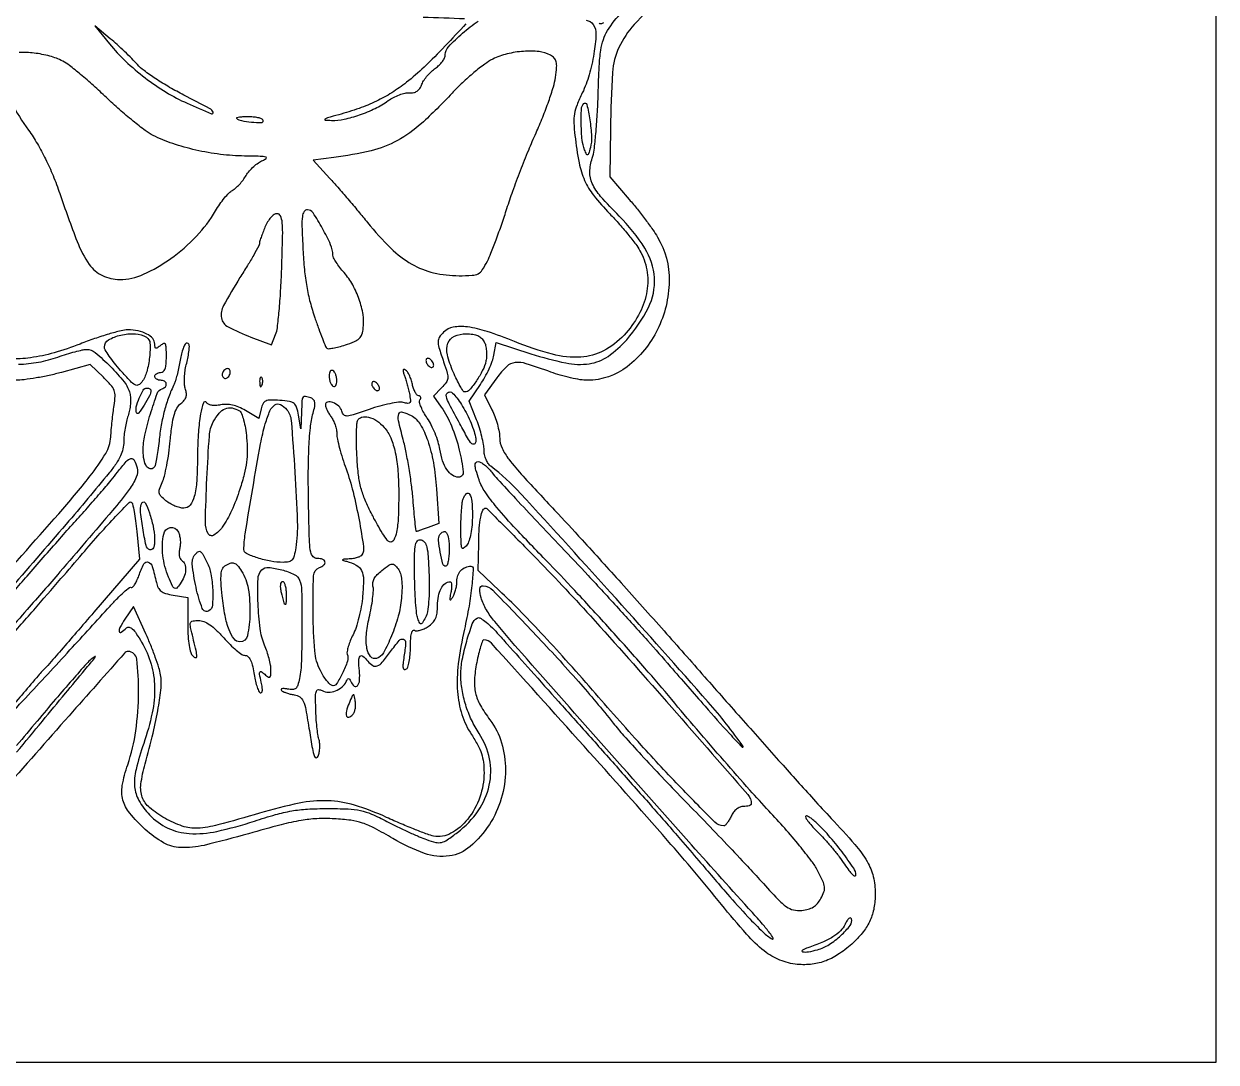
# Model space of a CAD drawing. Extents: x 0 to 485, y 0 to 483.
# Drawn here: x 177.2 to 485, y 0 to 268 of the extents above; entities that cross this region are included whole.
import ezdxf

# ---------------------------------------------------------------- set-up
doc = ezdxf.new("R2010")
doc.units = 0

msp = doc.modelspace()

# ---------------------------------------------------------------- linework, layer by layer
msp.add_lwpolyline([(0, 241.5), (0, 0), (242.5, 0), (485, 0), (485, 241.5), (485, 483), (242.5, 483), (0, 483)], close=True)
for points in [[(347.907617, 281.845977, 0.005822), (334.777867, 267.830712, 0.075262), (330.798146, 261.898491, 0.095669), (329.161062, 255.484659, 0.011842), (328.647273, 241.004794), (328.5, 228.509588), (333.5, 222.669312, -0.008576), (335.582154, 220.151073, -0.007203), (337.703794, 217.413585, -0.00728), (339.569369, 214.856856, -0.019838), (340.789512, 212.978714, -0.139787), (343.805953, 201.579421, -0.109626), (340.784325, 189.095087, -0.115087), (332.949495, 179.505202, -0.165644), (322.659293, 176, -0.039737), (320.839998, 176.144816, -0.015437), (318.357906, 176.621497, -0.015168), (315.688859, 177.305703, -0.01818), (313.225017, 178.115733, 0.01167), (306.911078, 180.283022, 0.103832), (304.003076, 180.575947, 0.167452), (301.850438, 179.566849, 0.043202), (299.301521, 176.626831), (296.103042, 172.220774), (298.051521, 168.398945, -0.030446), (298.801096, 166.677178, -0.021337), (299.440627, 164.660327, -0.021608), (299.888527, 162.668476, -0.041394), (300.044229, 161.038558, 0.109615), (300.640868, 158.500177, 0.050847), (302.422677, 155.599326, 0.022681), (306.059494, 151.262054, 0.003013), (314.208487, 142.5, -0.00414), (321.297365, 134.843303, -0.001434), (331.402819, 123.681335, -0.001425), (342.466167, 111.319982, -0.001657), (352.914258, 99.500289, 0.001088), (362.924118, 88.15039, 0.001198), (372.670064, 77.201059, 0.001114), (381.041924, 67.882593, 0.006082), (385.643406, 62.906759, -0.011135), (391.717991, 56.20333, -0.046158), (394.89645, 51.767166, -0.072106), (396.466156, 47.898968, -0.060457), (397, 43.5, -0.044385), (396.670908, 39.800045, -0.061015), (395.687238, 36.612226, -0.059821), (393.944858, 33.709974, -0.040612), (391.339276, 30.864162, -0.037199), (387.78627, 28.026679, -0.057194), (384.308537, 26.192775, -0.062093), (380.728545, 25.290156, -0.054742), (376.876553, 25.23784, -0.072864), (372.389855, 26.341821, -0.070425), (368.350708, 28.694083, -0.044448), (363.79658, 32.994988, -0.011549), (357.282394, 40.696787, 0.010039), (343.376615, 57.238791, 0.003117), (321.824453, 81.548506, 0.000403), (297.925218, 108.126305, 0.212517), (295.962468, 109, 0.314482), (295.63932, 108.774445, 0.011407), (295.127268, 107.275724, 0.017246), (294.598738, 105.380199, 0.010795), (294.105383, 103.130124, 0.033142), (293.534012, 98.690574, 0.072474), (293.81752, 95.280976, 0.072665), (295.061446, 92.099625, 0.033463), (297.522038, 88.382219, -0.091409), (300.522535, 82.464957, -0.073291), (301.52558, 75.381093, -0.070349), (300.443819, 68.030877, -0.072292), (297.369023, 61.342767, -0.07145), (292.419581, 55.675821, -0.142294), (287.044998, 53.22696, -0.123243), (280.646514, 53.871583, -0.046985), (272.479091, 57.712235, 0.010969), (267.752887, 60.365332, 0.041186), (264.632472, 61.711407, 0.04831), (261.590153, 62.418576, 0.019274), (257.323264, 62.817835, 0.02537), (252.876222, 62.835745, 0.031485), (248.764143, 62.383037, 0.021046), (243.617613, 61.260859, 0.005114), (235.226336, 58.965593, -0.010919), (223.729709, 55.963934, -0.068991), (217.719858, 55.386503, -0.117352), (213.27397, 56.64385, -0.058934), (208.521141, 60.087278, -0.032724), (204.520738, 64.290682, -0.108237), (202.76751, 67.661626, -0.111843), (202.613692, 71.39279, -0.036187), (204.010668, 76.776091, 0.046319), (206.093512, 85.526817, 0.034146), (206.818767, 95.466819, 0.02966), (206.34944, 104.032916, 0.381194), (204.144197, 106, 0.214463), (203.201662, 105.576231, 0.000258), (188.872345, 89.409799, 0.001955), (171.59532, 69.743053, 0.000819)], [(165.701669, 81.184766, 0.000077), (177.592918, 93.957783, 0.001375), (189.095908, 106.385907, 0.001834), (199.470376, 117.740059, -0.010825), (201.343257, 119.717209, -0.017325), (203.034644, 121.312535, -0.01149), (204.466446, 122.514991, -0.317339), (204.92994, 122.543299, 0.357417), (205.281737, 122.590352, 0.043954), (205.795228, 123.247282, 0.036205), (206.354379, 124.263007, 0.02097), (206.883092, 125.55324, -0.031733), (208.218259, 128.62166, -0.381775), (209.325859, 129.048121, -0.234624), (210.36511, 127.928138, -0.018106), (211.413335, 123.838429, 0.060348), (211.890301, 122.469407, 0.116728), (212.622678, 121.578781, 0.0925), (213.800518, 120.986814, 0.028476), (215.746858, 120.542768), (219.5, 119.908679), (219.5, 113.004339, 0.013364), (219.582963, 109.900967, 0.028279), (219.847008, 107.510151, 0.035804), (220.270341, 105.766042, 0.126982), (220.879108, 104.8, 0.133138), (221.575677, 104.42742, 0.504785), (221.891053, 104.697671, 0.039836), (221.657404, 106.220281, 0.001707), (220.391592, 111.5, -0.030911), (220.144033, 112.884643, -0.194598), (220.331133, 113.562596, -0.199293), (220.933473, 113.910437, -0.032578), (222.306605, 114, -0.097881), (223.675474, 113.729436, -0.054149), (225.177696, 112.911747, -0.040971), (226.860344, 111.527068, -0.019641), (228.791085, 109.5, 0.018094), (230.422195, 107.776873, 0.023259), (232.047613, 106.321875, 0.022066), (233.480923, 105.255835, 0.149952), (234.314799, 105, -0.18394), (235.05651, 104.717585, -0.095921), (235.665365, 103.919849, -0.057718), (236.159233, 102.54711, -0.020301), (236.554115, 100.487703, 0.01805), (236.88576, 98.714989, 0.023415), (237.323273, 97.120881, 0.022137), (237.797722, 95.85637, 0.154718), (238.222321, 95.362598, 0.331957), (238.56601, 95.39273, 0.189671), (238.763436, 95.783869, 0.060539), (238.737576, 96.694735, 0.016724), (238.476878, 98.105276, -0.006306), (238.058158, 100.133445, -0.153809), (238.123016, 100.69868, -0.462794), (238.445306, 100.792907, -0.027576), (239.369945, 100.107936, 0.024724), (240.304273, 99.407505, 0.311317), (240.722281, 99.411587, 0.228077), (240.956968, 99.832204, 0.015114), (241, 101.255431, 0.04565), (240.887748, 102.482366, 0.017449), (240.517517, 104.158719, 0.017108), (239.986312, 105.962017, 0.020127), (239.357504, 107.627876, -0.068329), (238.195899, 111.912716, -0.022918), (237.660647, 118.38913, -0.017385), (237.648793, 124.746417, -0.190375), (238.645894, 127.045894, -0.222012), (240.399641, 127.683003, -0.043973), (243.776958, 127.081103, -0.044372), (247.028101, 125.883492, -0.193036), (248.397177, 124.407356, -0.088002), (248.919888, 121.701909, -0.00422), (248.983306, 112.460968, -0.006315), (248.855433, 103.461453, -0.042665), (248.357146, 99.035731, -0.025466), (247.916239, 97.296786, -0.136381), (247.39322, 96.481388, -0.179805), (246.606256, 96.172915, -0.051708), (245.281324, 96.286554, 0.023145), (244.397841, 96.413401, 0.074257), (243.805625, 96.382625, 0.272035), (243.611136, 96.208091, 0.286213), (243.674177, 95.960499, 0.084493), (244.157415, 95.633172, 0.025026), (244.990825, 95.30344, 0.024337), (245.980327, 95.021006, 0.024035), (246.996717, 94.834676, -0.114954), (248.432685, 94.290637, -0.146164), (249.329922, 93.202337, -0.055113), (249.986161, 90.99583, -0.005521), (250.90661, 85.566086, 0.004582), (251.681764, 80.940724, 0.039133), (252.208325, 78.907702, 0.339866), (252.688012, 78.590747, 0.294373), (253.181282, 78.961016, 0.045917), (253.462304, 80.006691, 0.031867), (253.593144, 81.224126, 0.032242), (253.567894, 82.419868, 0.055609), (253.373607, 83.39493, -0.041085), (253.105262, 84.563835, -0.009751), (252.857791, 86.548788, -0.009967), (252.662798, 88.848208, -0.009688), (252.557325, 91.175414, -0.006215), (252.511402, 94.580435, -0.08452), (252.717721, 95.800046, -0.332771), (253.247308, 96.156237, -0.110697), (254.205107, 95.89023, 0.127497), (255.809766, 95.501333, 0.086665), (257.664817, 95.855697, 0.084301), (259.336406, 96.834783, 0.109713), (260.412847, 98.238541, -0.029131), (260.741893, 98.849719, -0.257709), (260.999232, 98.995097, -0.261862), (261.256272, 98.853863, -0.029887), (261.583333, 98.25, 0.111868), (262.486689, 97.084686, 0.415341), (263.319463, 97.167211, 0.156225), (263.865603, 98.555664, 0.039994), (263.82861, 101, -0.016062), (263.654662, 103.759372, -0.188693), (264.00925, 104.754909, -0.412049), (264.712527, 104.806995, -0.0426), (266, 103.5, 0.079517), (267.308427, 102.353873, 0.244454), (268.446131, 102.261325, 0.121257), (269.738961, 103.223236, 0.01572), (271.860684, 105.966377, -0.017449), (274.117647, 108.863619, -0.316312), (275.191316, 109.150833, -0.337964), (275.768275, 108.246025, -0.0186), (275.334915, 104.69298, 0.012426), (275.081473, 102.80888, 0.066), (275.105281, 101.77145, 0.241836), (275.386014, 101.38586, 0.260808), (275.847703, 101.405876, 0.178103), (276.295571, 101.977367, 0.028294), (276.661513, 103.377587, 0.028359), (276.915722, 105.151281, 0.021416), (277, 107.118034, -0.014364), (277.061009, 109.241188, -0.044488), (277.269938, 110.658366, -0.098284), (277.604757, 111.386059, -0.392819), (278.043976, 111.472821, 0.159013), (278.613654, 111.334505, 0.047931), (279.502741, 111.489857, 0.042663), (280.527101, 111.868484, 0.035194), (281.543976, 112.436857, 0.054297), (282.736708, 113.418313, 0.086707), (283.480915, 114.504252, 0.075144), (283.876356, 115.890844, 0.031963), (284, 117.823053, -0.046721), (284.228276, 120.260713, -0.07355), (284.915377, 122.243509, -0.098152), (285.954817, 123.539215, -0.176558), (287.219052, 124, -0.318679), (287.49148, 123.806739, -0.064406), (287.621276, 123.192188, -0.046609), (287.609165, 122.304287, -0.027007), (287.438168, 121.25, 0.0072), (287.152105, 119.841648, 0.136482), (287.190058, 119.397778, 0.563864), (287.391712, 119.359547, 0.02842), (287.903804, 120, 0.062051), (288.314064, 120.762325, 0.028649), (288.660861, 121.83576, 0.027839), (288.90057, 123.021076, 0.034534), (288.984687, 124.143011, -0.087049), (289.258093, 125.650166, -0.099687), (290.024576, 126.895214, -0.103757), (291.184418, 127.711862, -0.102027), (292.581787, 128, -0.430486), (293.192884, 127.354182, -0.011635), (292.853265, 123.036975, -0.01787), (292.119593, 117.735227, -0.012017), (290.921157, 111.739413, 0.02405), (289.358423, 102.808235, 0.048294), (289.153796, 95.660195, 0.060177), (290.283378, 89.726025, 0.069289), (292.77121, 84.531694, -0.02143), (294.386164, 81.850762, -0.045787), (295.344076, 79.633522, -0.049555), (295.838587, 77.393441, -0.029569), (296, 74.666413, -0.085623), (294.913906, 68.370594, -0.083147), (291.777325, 62.73103, -0.096671), (287.463343, 59.063588, -0.179187), (282.983147, 58.353371, -0.039252), (281.379127, 58.80743, -0.005987), (278.273618, 59.998732, -0.006668), (274.636719, 61.500539, -0.005734), (270.852352, 63.174274, 0.032782), (262.559811, 66.317775, 0.066084), (255.675395, 67.462871, 0.059035), (248.24116, 66.828797, 0.02166), (238, 64.253783, -0.007046), (227.287117, 61.224769, -0.052043), (222.049974, 60.393209, -0.09408), (218.113164, 60.924463, -0.049526), (213.592014, 62.947355, -0.044183), (209.647651, 65.692372, -0.132429), (207.77946, 68.358693, -0.121212), (207.416476, 71.750995, -0.034169), (208.496696, 77, 0.008716), (210.55433, 84.931158, 0.015893), (211.913503, 91.480464, 0.018511), (212.619706, 96.647881, 0.066642), (212.505954, 99.964756, 0.034343), (212.064186, 101.801554, 0.010062), (211.137336, 104.554011, 0.010056), (209.966505, 107.617619, 0.01063), (208.69373, 110.574975), (205.484603, 117.615491), (203.288342, 114.307746, 0.020207), (202.018483, 112.216558, 0.174081), (201.846557, 111.155332, 0.548474), (202.346539, 110.953683, 0.041377), (203.699522, 112.099522, -0.26006), (204.380936, 112.292923, -0.132158), (205.189368, 111.856415, -0.05691), (206.217688, 110.633608, -0.013858), (207.615244, 108.393564, -0.061573), (210.049459, 102.748193, -0.06615), (210.958057, 96.816762, -0.056992), (210.32929, 90.14503, -0.03138), (208.135692, 82.236389, 0.022829), (206.156247, 75.545945, 0.081157), (205.799897, 71.103726, 0.109398), (206.908758, 67.517064, 0.061631), (209.64525, 63.848392, 0.091019), (214.376348, 60.432987, 0.096193), (219.920949, 59.005737, 0.069216), (227.026434, 59.561563, 0.025751), (236.710773, 62.218537, -0.01097), (242.192393, 63.898117, -0.026055), (246.350091, 64.842192, -0.027948), (250.405356, 65.311848, -0.014518), (255.5, 65.466695, -0.010241), (260.898915, 65.363393, -0.043378), (264.103716, 64.956412, -0.050022), (266.967525, 64.029648, -0.016672), (270.947158, 62.125503, 0.006707), (273.693355, 60.743613, 0.005786), (276.613616, 59.364461, 0.005833), (279.291077, 58.175261, 0.016784), (281.183771, 57.435162, 0.026304), (283.572724, 56.731131, 0.116408), (285.028422, 56.727899, 0.092657), (286.496985, 57.373772, 0.013391), (289.16044, 59.299082, 0.078256), (294.496262, 64.891565, 0.097925), (297.352711, 71.454815, 0.103468), (297.414976, 78.325194, 0.09717), (294.73997, 84.816745, -0.036804), (292.762219, 88.343971, -0.03413), (291.265515, 92.211769, -0.034548), (290.324673, 96.195573, -0.040343), (290.005577, 100.068499, -0.048243), (290.364831, 103.844812, -0.022367), (291.518024, 108.640462, -0.016989), (292.974823, 113.11598, -0.168714), (294.202684, 114.625266, -0.26428), (294.909164, 114.651296, -0.039101), (296.167106, 113.865989, -0.033527), (297.706768, 112.560512, -0.018134), (299.426701, 110.766176, 0.000329), (301.987686, 107.89653, 0.000034), (308.043634, 101.120585, 0.000042), (315.260139, 93.048566, 0.000034), (323.040987, 84.347952, -0.001167), (331.172856, 75.213235, -0.001091), (339.447252, 65.833461, -0.001086), (346.757973, 57.473017, -0.00373), (351.451564, 52, 0.003467), (358.820506, 43.398202, 0.0098), (364.123733, 37.530259, 0.012036), (368.053951, 33.545928, 0.067159), (370.465947, 31.772312, 0.759765), (370.662091, 31.974072, 0.030417), (369.753048, 33.334772, 0.01505), (367.892771, 35.635743, 0.006455), (365.278363, 38.599245, -0.001998), (349.568718, 56.089816, -0.000741), (327.594384, 80.826533, -0.00044), (305.735699, 105.550472, -0.007664), (298.75, 113.714793, -0.041652), (296.627366, 116.757164, -0.053099), (295.233969, 119.878867, -0.084242), (294.897913, 122.170033, -0.422655), (295.75, 122.961579, -0.189418), (298.282008, 121.813853, -0.003029), (309.374385, 110.253778, -0.008649), (320.371264, 98.243942, -0.013528), (329.366624, 87.5, 0.014859), (332.034661, 84.330508, 0.003673), (336.601071, 79.296875, 0.003754), (341.917506, 73.608596, 0.003753), (347.319492, 68, -0.001928), (352.890873, 62.257619, -0.00165), (358.716507, 56.166573, -0.001661), (363.974738, 50.595386, -0.004746), (367.582468, 46.673441, 0.006075), (371.866511, 42.041048, 0.047589), (374.075885, 40.114229, 0.101268), (375.885212, 39.305718, 0.078727), (378.041809, 39.173441, 0.04272), (379.714762, 39.480043, 0.072781), (381.01479, 40.048095, 0.075842), (382.061754, 40.945541, 0.050472), (382.968804, 42.243628, 0.039671), (383.759309, 43.968494, 0.117597), (383.909384, 45.252911, 0.08024), (383.485446, 46.738715, 0.012346), (382.110678, 49.494308, 0.041154), (380.572717, 51.895213, 0.008373), (377.438357, 55.861824, 0.008773), (373.625463, 60.361026, 0.008125), (369.560126, 64.841907, -0.006285), (364.626058, 70.240251, -0.002506), (357.992975, 77.758745, -0.002479), (350.918483, 85.940572, -0.003119), (344.451554, 93.591227, 0.006049), (337.529381, 101.68379, 0.003496), (329.018293, 111.257716, 0.003493), (320.342463, 120.746454, 0.005854), (312.902678, 128.583976, -0.003529), (304.241261, 137.623889, -0.015107), (299.281092, 143.202878, -0.02509), (296.287906, 147.170039, -0.067051), (294.71127, 150.333976, -0.008784), (293.905791, 152.841365, -0.061446), (293.68808, 154.105675, -0.193531), (293.907069, 154.735655, -0.216782), (294.488118, 155, -0.132173), (295.156335, 154.820219, -0.034512), (296.084964, 154.192187, -0.032599), (297.081425, 153.302566, -0.028314), (298.004963, 152.25, 0.020177), (299.512809, 150.47404, 0.001282), (304.153533, 145.460938, 0.001881), (309.722941, 139.520463, 0.001398), (315.916941, 133, -0.003322), (322.85637, 125.63828, -0.00223), (330.694365, 117.136128, -0.002245), (338.210642, 108.835091, -0.004436), (344.089398, 102.165543, 0.001505), (353.076251, 91.848508, 0.004406), (359.355666, 84.80942, 0.010246), (362.671401, 81.304893, 0.918601), (362.876581, 81.475417, 0.028469), (353.894097, 92.917879, 0.002668), (330.078091, 119.648801, 0.001954), (305.425568, 146.808965, 0.045847), (297.75, 153.792442, -0.086301), (297.079417, 154.509337, -0.046873), (296.514062, 155.579093, -0.044855), (296.129438, 156.810039, -0.05335), (296, 158.019684, 0.04455), (295.870793, 159.466937, 0.0159), (295.438288, 161.497317, 0.015631), (294.819824, 163.706726, 0.017819), (294.087788, 165.777281), (292.175575, 170.628602), (295.064084, 174.929487, 0.021691), (296.21471, 176.814484, 0.017717), (297.283267, 178.922067, 0.018074), (298.128472, 180.934264, 0.044047), (298.562546, 182.481707), (299.1725, 185.733041), (308.086301, 182.866521, 0.025943), (317.115185, 180.471772, 0.088273), (323.175399, 180.282041, 0.115206), (328.019019, 182.184111, 0.061745), (332.845417, 186.476721, 0.064607), (338.428499, 194.788232, 0.131829), (339.980944, 202.434144, 0.1257), (337.516817, 210.076258, 0.056031), (330.869251, 218.399231, -0.015294), (326.098023, 223.466597, -0.072889), (323.926734, 226.786462, -0.116959), (323.317101, 229.781228, -0.071807), (323.948528, 233.344037, 0.04931), (324.413626, 235.421609, 0.007591), (324.863706, 239.631156, 0.008412), (325.236895, 244.63057, 0.007217), (325.465023, 249.90196, -0.005158), (325.745409, 257.06357, -0.024013), (326.147607, 261.177165, -0.041898), (326.798324, 263.966022, -0.060921), (327.860961, 266.254816, -0.056357), (331.644959, 271.041378, -0.002998)], [(280.265666, 269.769114, -0.00031), (290.983616, 269.373237, -0.249939)], [(322.327331, 268.932803, -0.218885), (324.204342, 267.804489, -0.163854), (324.902887, 265.316857, -0.027108), (324.372171, 260.293873, -0.030171), (323.150338, 254.824655, -0.043058), (321.370054, 250.182148, 0.018652), (320.007416, 247.088904, 0.05148), (319.36214, 244.799917, 0.052505), (319.20469, 242.453104, 0.020027), (319.460251, 239.182148, 0.017556), (320.553023, 232.101742, 0.057701), (321.964322, 227.595507, 0.063017), (324.297359, 223.744173, 0.023869), (328.443664, 219, -0.011022), (330.970293, 216.254659, -0.010788), (333.392094, 213.38125, -0.010732), (335.407355, 210.769979, -0.03946), (336.509504, 209, -0.087464), (338.127334, 203.835425, -0.083002), (337.92608, 198.32937, -0.076611), (335.883628, 192.82113, -0.060135), (332.135838, 187.660724, -0.08446), (326.869276, 183.623573, -0.107104), (320.979588, 181.98022, -0.080404), (313.667493, 182.726843, -0.030265), (303.87999, 186, 0.016073), (296.784565, 188.59887, 0.046804), (291.702633, 189.764225, 0.074061), (288.057738, 189.705993, 0.156656), (285.571429, 188.428571, 0.046792), (284.459052, 187.085942, 0.150674), (284.120931, 185.990052, 0.07586), (284.350408, 184.484525, 0.006427), (285.570112, 180.748251, -0.010892), (286.488335, 177.847969, -0.091506), (286.62799, 176.487952, -0.140039), (286.228336, 175.42115, -0.037188), (285.030339, 174.030339), (282.920454, 171.920454), (284.935321, 169.090833, -0.059004), (287.588501, 164.244655, -0.034996), (289.619751, 157.969894, -0.032051), (290.634799, 152.360784, -0.448295), (289.422084, 151, -0.153643), (287.823407, 151.503127, -0.09253), (286.41835, 152.933532, -0.069215), (285.309273, 155.207883, -0.039592), (284.592698, 158.182889, 0.035489), (284.146608, 160.103935, 0.02117), (283.360449, 162.316162, 0.021133), (282.385477, 164.464428, 0.034047), (281.358851, 166.19128, -0.023726), (280.430312, 167.682258, -0.032493), (279.750498, 169.109246, -0.03393), (279.364638, 170.306443, -0.202067), (279.463709, 170.94128, 0.069671), (279.641969, 171.346473, 0.144336), (279.63808, 171.689001, 0.189996), (279.457939, 171.914721, 0.131174), (279.138472, 172, -0.2226), (278.71721, 172.197323, -0.048495), (278.253842, 172.877881, -0.041779), (277.825461, 173.84403, -0.029416), (277.502519, 174.988532, 0.027442), (277.170813, 176.182083, 0.029884), (276.717873, 177.297615, 0.031267), (276.218093, 178.1954, 0.112154), (275.753125, 178.652577, 0.094303), (275.331394, 178.813984, 0.385161), (275.118184, 178.680957, 0.141026), (275.119285, 178.245185, 0.021546), (275.400092, 177.414045, -0.017527), (275.725257, 176.476519, -0.007584), (276.094974, 175.208155, -0.007494), (276.447909, 173.845729, -0.009863), (276.726543, 172.59244, -0.016075), (277.010849, 170.904749, -0.182822), (276.861365, 170.257304, -0.280049), (276.363427, 170.025234, -0.036466), (275.161399, 170.247542, 0.09549), (273.930858, 170.328104, 0.018), (271.696506, 169.965179, 0.01865), (269.080588, 169.340757, 0.016139), (266.387449, 168.496183, -0.004699), (262.240226, 167.090622, -0.061924), (260.654191, 166.779541, -0.214442), (259.819308, 167.08666, -0.135836), (259.290108, 167.998626, 0.145739), (258.489924, 169.317874, 0.091476), (256.943811, 170.273676, 0.146838), (255.60072, 170.380886, 0.361167), (255.031803, 169.65638, 0.080858), (255.141711, 169.081366, 0.025193), (255.485547, 168.26948, 0.024449), (255.967523, 167.386947, 0.024707), (256.531803, 166.55887, -0.049634), (257.094311, 165.638041, -0.031432), (257.568717, 164.471819, -0.031427), (257.893308, 163.254926, -0.049499), (258, 162.179856, 0.053399), (258.144176, 160.833723, 0.011041), (258.700933, 158.513185, 0.011487), (259.472702, 155.834615, 0.010601), (260.386156, 153.120986, -0.025875), (262.179735, 147.200701, -0.015207), (263.736996, 139.966097, -0.008825), (264.888111, 133.008255, -0.176778), (264.460075, 130.935399, -0.138616), (264.058019, 130.566998, -0.038794), (263.261309, 130.240698, -0.035963), (262.263477, 129.997277, -0.031085), (261.190983, 129.883999, 0.004425), (259.772142, 129.810251, 0.166643), (259.479426, 129.689575, 0.591811), (259.512507, 129.54111, 0.010445), (260.5, 129.27639, -0.063722), (263.031905, 128.299315, -0.161401), (264.367287, 126.880701, -0.110431), (264.873272, 124.565569, -0.022082), (264.665094, 120.316495, -0.020992), (264.302959, 117.65213, -0.016475), (263.695078, 114.80035, -0.016769), (262.952167, 112.182304, -0.038789), (262.180313, 110.291512, 0.019301), (261.482137, 108.755059, 0.023903), (260.958003, 107.27391, 0.023289), (260.642544, 106.016203, 0.136448), (260.69112, 105.343074, -0.164759), (260.72231, 103.473086, -0.035131), (259.498587, 100.410509, -0.032512), (257.927389, 97.636661, -0.335598), (256.764226, 97.221475, -0.124064), (256.165664, 97.58977, -0.026717), (255.35776, 98.512931, -0.026343), (254.513735, 99.713326, -0.022493), (253.751554, 101.059551, -0.096921), (252.306515, 106.143162, -0.018564), (251.857577, 115.772669, -0.012112), (252.001854, 125.547326, -0.299885), (253.5, 127.638374, 0.083382), (254.663824, 128.324642, 0.27683), (254.941385, 129.131041, 0.266662), (254.360231, 129.780651, 0.080112), (253, 130, -0.198266), (251.899766, 130.454129, -0.146551), (251.265262, 131.624305, -0.042151), (250.952877, 134.181108, -0.003647), (250.755562, 140.75, -0.004992), (250.630032, 150.595123, -0.011146), (250.776219, 158.081052, -0.014097), (251.172267, 163.728864, -0.042826), (251.875242, 167.510335, 0.019188), (252.283182, 169.244557, 0.083614), (252.31032, 170.295458, 0.150501), (251.992549, 170.970829, 0.116991), (251.318617, 171.43123, 0.038113), (249.890173, 171.857837, 0.308667), (249.289125, 171.614455, 0.133211), (249.001343, 170.752994, 0.006645), (248.868359, 167.75), (248.736718, 163.5), (248.118359, 167, 0.030068), (247.624222, 169.063982, 0.153402), (246.966445, 170.026412, 0.130053), (245.816871, 170.523559, 0.01928), (243.283077, 170.805882, 0.016319), (240.847236, 170.902817, 0.107402), (239.659637, 170.653603, 0.170149), (238.953273, 169.985056, 0.057544), (238.446025, 168.640969), (237.825895, 166.170175), (234.379753, 168.203449, 0.031776), (232.672037, 169.069865, 0.045696), (231.060706, 169.5943, 0.05053), (229.515309, 169.78433, 0.054748), (228.005579, 169.651116, -0.035246), (226.743402, 169.490039, -0.056543), (225.660761, 169.551271, -0.071523), (224.828129, 169.820069, -0.13978), (224.314052, 170.282755, 0.6316), (223.55603, 170.194374, 0.039768), (222.826859, 167.321576, 0.02516), (222.270227, 162.65682, 0.014475), (222.046624, 157, -0.010806), (221.82137, 150.000206, -0.048958), (221.205307, 145.96813, -0.106145), (220.125052, 143.792998, -0.228439), (218.479942, 143, -0.064787), (217.447621, 143.134325, -0.032749), (216.202048, 143.552992, -0.031868), (214.952578, 144.16188, -0.040897), (213.896745, 144.882527, -0.028593), (212.598684, 146.062615, -0.14428), (212.143181, 146.918212, -0.13672), (212.211773, 147.908942, -0.024713), (212.920851, 149.632527, 0.050101), (213.489073, 151.240962, 0.012266), (214.088839, 153.988228, 0.012443), (214.623049, 157.186064, 0.01213), (215.002739, 160.433781, -0.010545), (215.459752, 164.453302, -0.035769), (215.99874, 167.035106, -0.056649), (216.714396, 168.773698, -0.096919), (217.717995, 169.972729, 0.047804), (218.599875, 170.838523, 0.095926), (219.072578, 171.687986, 0.104224), (219.172666, 172.603993, 0.063949), (218.927774, 173.666208, -0.068598), (218.691854, 174.734597, -0.025376), (218.646123, 176.278696, -0.024582), (218.766696, 177.991295, -0.02714), (219.053772, 179.62726, 0.009064), (219.748266, 182.888036, 0.046562), (219.930177, 184.725776, 0.181233), (219.657523, 185.465894, 0.368668), (219.087012, 185.553777, 0.152206), (218.691265, 185.098101, 0.02125), (218.233461, 183.919668, 0.022686), (217.802284, 182.435213, 0.017489), (217.463374, 180.783215, -0.009963), (217.136802, 179.060013, -0.010127), (216.743421, 177.360591, -0.009953), (216.342385, 175.898075, -0.040527), (216.010406, 175.038455, 0.025122), (214.619269, 171.741896, 0.022331), (213.50367, 168.19135, 0.02128), (212.663271, 164.383704, 0.018222), (212.097372, 160.316172, -0.008895), (211.806891, 157.898781, -0.012472), (211.45551, 155.753116, -0.00881), (211.08963, 153.992399, -0.141659), (210.79937, 153.466036, -0.24785), (209.806149, 153.159351, -0.206416), (208.878963, 153.784906, -0.098302), (208.219478, 155.464369, -0.04558), (208.014728, 157.809017, -0.052498), (208.457319, 161.857527, -0.02035), (209.879096, 167.323321, -0.013013), (211.626437, 172.57494, -0.229354), (212.874337, 173.791446, 0.123893), (213.730555, 174.338181, 0.235168), (213.961963, 175.102351, 0.232919), (213.491712, 175.753344, 0.122493), (212.5, 176, -0.064853), (211.926543, 176.074694, -0.082425), (211.440625, 176.29375, -0.098894), (211.115568, 176.618646, -0.148195), (211, 177, -0.148195), (211.115568, 177.381354, -0.098894), (211.440625, 177.70625, -0.082425), (211.926543, 177.925306, -0.064853), (212.5, 178, 0.179562), (213.188068, 178.255334, 0.128488), (213.659035, 178.937074, 0.068081), (213.924514, 180.164439, 0.019269), (214, 182.122445, 0.008962), (213.958322, 184.447532, 0.111629), (213.734529, 185.294976, 0.382757), (213.286392, 185.463229, 0.080368), (212.5, 185, -0.020233), (211.690166, 184.381462, -0.212152), (211.290181, 184.303001, -0.308772), (211.058718, 184.552747, -0.03713), (211, 185.342372, 0.179699), (210.474175, 186.758194, 0.094389), (208.983811, 187.942267, 0.072148), (206.736303, 188.735026, 0.048803), (204.028042, 189, 0.060706), (202.281565, 188.787174, 0.011063), (199.130124, 187.933114, 0.011759), (195.466826, 186.75848, 0.010433), (191.712301, 185.368048, -0.024031), (184.987181, 183.083387, -0.036579), (178.951727, 181.82024, -0.041903), (173.490769, 181.550097, -0.05335)], [(291.324183, 268.016487, -0.003809), (285.952571, 262.29143, -0.01145), (280.504485, 256.828889, -0.024367), (276, 252.917028, -0.026427), (272.18288, 250.229038, -0.028689), (268.204003, 248.038124, -0.026671), (263.751415, 246.194109, -0.017932), (258.496454, 244.548678, 0.002787), (255.567309, 243.728034, 0.096131), (254.930949, 243.404458, 0.682593), (254.997466, 243.180886, 0.013778), (256.624273, 243.089417, 0.060135), (259.904979, 243.390483, 0.030833), (263.888354, 244.507004, 0.030202), (267.8885, 246.17619, 0.040791), (271.254808, 248.18144, -0.034844), (272.622252, 249.018166, -0.030919), (274.147387, 249.694937, -0.032229), (275.599944, 250.130593, -0.077536), (276.716863, 250.211361, 0.066365), (277.839509, 250.267496, 0.105304), (278.725592, 250.63414, 0.098753), (279.423102, 251.350934, 0.052943), (279.98349, 252.456575, -0.054376), (280.522016, 253.511594, -0.03033), (281.38584, 254.668769, -0.029902), (282.413117, 255.745966, -0.042347), (283.455365, 256.562711, 0.045795), (284.428862, 257.336453, 0.044881), (285.252514, 258.279343, 0.04852), (285.818373, 259.242158, 0.109022), (286, 260.065238, -0.193239), (286.820037, 262.107823, -0.022557), (290.448349, 265.571193, -0.027118), (294.500596, 268.734485, -0.086462)], [(326.861842, 268.293283, -0.191536), (326.124323, 268, -0.217442), (325.694147, 268.196361, -0.078628)], [(173.868385, 247.706892, 0.026282), (178.434366, 240.539774, -0.022531), (180.688236, 237.059767, -0.018131), (182.799974, 233.133031, -0.017153), (184.737506, 228.827411, -0.015048), (186.467951, 224.208486, 0.009679), (190.955735, 211.826573, 0.06079), (194.10588, 205.899375, 0.128703), (197.474334, 203.034067, 0.114265), (201.972506, 202.021962, 0.104931), (208.090428, 203.360039, 0.049394), (215.133203, 207.421768, 0.047107), (221.759133, 213.186187, 0.057709), (226.692595, 219.738426, -0.019609), (227.794059, 221.459496, -0.020266), (229.015617, 223.069571, -0.020474), (230.182878, 224.37255, -0.077139), (231.056121, 225.030035, 0.059435), (231.879871, 225.605924, 0.02466), (232.848783, 226.560921, 0.023977), (233.797517, 227.697923, 0.028475), (234.575929, 228.859251, -0.04416), (235.411254, 230.024813, -0.031523), (236.532926, 231.174384, -0.032016), (237.752038, 232.141511, -0.057182), (238.87821, 232.745667, 0.082175), (239.736154, 233.262438, 0.61227), (239.652301, 233.614053, 0.052327), (238.226325, 233.805336, 0.003581), (234.144345, 233.893619, -0.027246), (227.930722, 234.322671, -0.024587), (221.580576, 235.42962, -0.025374), (215.624273, 237.094023, -0.037148), (210.607803, 239.200084, -0.041826), (208.546666, 240.47899, -0.010345), (205.400631, 242.918816, -0.010511), (201.903255, 245.872673, -0.010355), (198.515351, 248.985299, 0.008236), (195.187088, 252.069237, 0.00912), (191.868555, 254.936657, 0.008586), (188.954647, 257.279516, 0.045725), (187.234761, 258.3786, 0.053933), (183.883004, 259.676651, 0.036206), (179.844728, 260.450553, 0.036602), (175.978214, 260.619987, 0.0935)], [(175.850738, 180.142156, 0.03885), (181.010495, 180.675567, 0.039413), (186, 182, -0.008958), (188.239803, 182.743068, -0.01004), (190.421628, 183.375977, -0.00941), (192.296128, 183.841527, -0.051738), (193.328947, 183.967354, -0.180428), (195.629262, 183.1558, -0.023369), (199.534137, 179.569375, -0.026544), (203.107462, 175.560971, -0.107687), (204.552088, 172.648488, -0.053134), (204.724894, 171.419884, -0.027742), (204.691001, 169.872655, -0.027247), (204.478753, 168.27226, -0.037291), (204.103978, 166.868427, 0.02711), (203.680623, 165.402911, 0.015716), (203.324294, 163.604348, 0.01568), (203.079666, 161.773097, 0.025366), (203, 160.203769, -0.056244), (202.786101, 158.308269, -0.052435), (202.154106, 156.460233, -0.042389), (201.017077, 154.469821, -0.020396), (199.25, 152.118743, -0.006133), (188.143335, 138.867415, -0.002602), (172.946364, 121.366294, -0.002535)], [(167.073615, 120.00374, 0.001551), (186.205477, 141.550409, 0.014007), (194.276117, 151.230208, 0.031717), (198.350656, 157.140608, 0.122178), (199.646241, 161.373777, -0.008093), (199.777399, 163.243379, -0.00483), (199.99087, 165.462922, -0.004834), (200.246305, 167.67021, -0.008349), (200.507105, 169.5, 0.029291), (200.744506, 171.873041, 0.101634), (200.497856, 173.387653, 0.090029), (199.656097, 174.7806, 0.020101), (197.72735, 176.796344), (194.309156, 180.092687), (186.924678, 178.046344, -0.013837), (183.76607, 177.264475, -0.011637), (180.38161, 176.607565, -0.011801), (177.262335, 176.152585, -0.031535), (175.020099, 176.021962, -0.11651)], [(174.685204, 121.565894, -0.002595), (178.035041, 125.471009, -0.001393), (182.207061, 130.256813, -0.001387), (186.489351, 135.114319, -0.002173), (190.201666, 139.265324, 0.002835), (193.600437, 143.075864, 0.002917), (196.923459, 146.888877, 0.00282), (199.766631, 150.22787, 0.012371), (201.385151, 152.25, -0.013919), (203.650153, 155.061937, -0.160005), (204.846349, 155.791316, -0.349776), (205.715813, 155.379102, -0.052355), (206.427726, 153.431939, -0.16504), (206.226834, 150.964147, -0.05723), (204.419584, 147.827334, -0.017222), (200.081964, 142.368776, -0.001047), (186.516504, 126.522439, -0.003546), (178.036849, 116.799286, -0.002111), (167.809023, 105.336043, -0.002111)], [(172.420019, 108.320889, 0.000717), (179.738141, 116.697606, 0.000722), (186.79035, 124.816964, 0.001438), (192.345192, 131.268446, -0.004731), (196.920821, 136.512413, -0.007784), (200.900548, 140.849383, -0.002444), (204.372996, 144.481531, -0.35277), (204.919114, 144.54999, -0.200546), (205.257595, 144.077248, -0.009353), (205.670275, 142.110567, -0.014238), (206.058748, 139.698092, -0.009627), (206.369953, 136.929306), (207.032968, 129.795524), (195.280967, 116.147762, -0.000341), (190.738926, 110.880296, -0.000536), (186.829177, 106.362155, -0.000126), (183.396762, 102.406225, -0.021863), (183.011723, 102, 0.024371), (180.906661, 99.75669, 0.000897), (173.377698, 90.873828, 0.000129), (165.194205, 81.178447, 0.638)], [(175.334273, 79.992324, -0.000174), (181.982016, 88.028318, -0.000244), (187.925997, 95.201356, -0.000144), (192.942405, 101.245473, -0.003285), (194.393568, 102.969739, 0.00245), (195.556673, 104.347064, 0.119506), (195.714684, 104.667202, 0.692157), (195.612488, 104.734233, 0.006646), (194.622746, 103.991683, 0.046419), (193.429092, 102.8803, 0.002124), (189.735878, 98.703736, 0.003524), (185.403418, 93.691277, 0.002518), (180.622746, 88.023237, -0.002222), (175.316603, 81.724644, -0.001641)]]:
    msp.add_lwpolyline(points, format="xyb")
for points in [[(199.329023, 262.827956, 0.033184), (203.463575, 258.36416, 0.026114), (208.484356, 254.091159, 0.026102), (213.926256, 250.362547, 0.033042), (219.326293, 247.534403, 0.003878), (225.666158, 244.789207, 0.665664), (226.061455, 245.175394, 0.179531), (225.153459, 246.184229, 0.003128), (218.5, 249.617903, -0.014144), (214.83441, 251.613073, -0.013864), (211.2625, 253.825044, -0.013881), (208.240354, 255.93707, -0.049838), (206.5, 257.517598, 0.012337), (205.066286, 259.030386, 0.006468), (203.212842, 260.844303, 0.006429), (201.263934, 262.655636, 0.009808), (199.522441, 264.171851), (195.544881, 267.5)], [(298.244243, 258.89186, 0.044659), (296.18709, 257.633747, 0.014769), (293.404369, 255.439595, 0.014574), (290.447171, 252.81244, 0.016042), (287.744243, 250.09762, -0.020263), (279.835619, 242.287147, -0.060158), (273.635756, 237.875381, -0.065391), (266.860082, 235.265293, -0.027244), (257.206525, 233.482456), (251.913051, 232.800366), (256.206525, 228.100565, -0.005766), (258.235398, 225.827596, -0.002637), (260.83329, 222.816793, -0.002611), (263.536148, 219.617042, -0.003598), (265.928078, 216.712975, 0.028181), (271.945048, 210.098702, 0.062641), (277.352675, 205.977672, 0.074638), (282.970359, 203.752974, 0.057079), (289.544776, 203, 0.013854), (292.94175, 203.094139, 0.104929), (294.480791, 203.510987, 0.131365), (295.55867, 204.485017, 0.026313), (296.86189, 206.75, 0.022842), (297.795992, 208.820385, 0.005676), (299.129674, 212.29182, 0.005792), (300.566332, 216.303794, 0.005784), (301.910357, 220.349814, -0.009294), (303.429847, 224.818927, -0.005366), (305.415222, 230.140987, -0.005361), (307.523199, 235.441591, -0.008949), (309.424126, 239.849814, 0.011175), (311.144321, 243.888256, 0.010827), (312.70157, 248.042086, 0.010796), (313.912756, 251.753623, 0.038724), (314.44782, 254.187074, 0.01419), (314.739529, 256.812698, 0.077559), (314.636317, 258.233043, 0.134644), (314.132817, 259.165693, 0.07934), (313.117578, 259.937074, 0.096551), (310.197431, 260.836836, 0.044165), (306.193607, 260.909367, 0.042609), (301.950189, 260.244901, 0.05484)], [(323.442724, 236.046397, -0.00627), (322.997766, 234.441888, -0.238263), (322.74954, 234.175897, -0.390756), (322.48313, 234.286309, -0.011467), (321.955703, 235.5, -0.071909), (321.329136, 238.022753, -0.020656), (321.093004, 242.050224, -0.015306), (321.146345, 246.045014, -0.187257), (321.75, 247.418142, -0.587933), (322.549187, 247.191255, -0.020856), (323.301088, 243.270495, -0.023804), (323.738614, 238.917235, -0.077794)], [(232.083333, 243.64364, 0.129577), (233.383602, 243.015822, 0.025731), (235.963473, 242.650537, 0.020793), (238.501569, 242.529572, 0.415985), (239, 243.025, 0.287663), (238.763671, 243.401783, 0.047661), (237.922917, 243.713594, 0.039878), (236.738435, 243.929356, 0.025123), (235.333333, 244, 0.009135), (233.955036, 243.974815, 0.01817), (232.866146, 243.895319, 0.020249), (232.120155, 243.782799, 0.628293)], [(239.448973, 215.532119, 0.007762), (238.894113, 214.143955, 0.009768), (238.425636, 212.841161, 0.008129), (238.073646, 211.740052, 0.073418), (238, 211.241202, -0.127491), (237.854976, 210.681685, -0.003088), (236.53125, 208.333972, -0.006537), (234.916022, 205.59392, -0.004375), (233, 202.5, 0.014867), (228.734437, 195.277909, 0.172836), (228.214984, 192.089026, 0.232412), (229.917794, 189.790143, 0.028463), (235.803543, 187.164271), (241.107086, 185.151458), (242.191563, 187.825729, 0.066694), (242.641328, 189.57208, 0.006559), (243.100804, 193.90037, 0.008196), (243.497857, 199.097439, 0.006408), (243.763971, 204.75, 0.00267), (244.007427, 213.175438, 0.026705), (243.902232, 216.698382, 0.082029), (243.469859, 218.413563, 0.298457), (242.574924, 219, 0.152293), (241.809867, 218.761441, 0.058236), (240.962576, 218.017007, 0.048825), (240.141075, 216.904418, 0.035681)], [(249.251955, 209.75, 0.011984), (249.634854, 204.590902, 0.018607), (250.236606, 200.169156, 0.020441), (251.111224, 196.131973, 0.019978), (252.318145, 192.148224, 0.003767), (253.333056, 189.294156, 0.005559), (254.270426, 186.806153, 0.00272), (255.099445, 184.711536, 0.101115), (255.380446, 184.28622, 0.228686), (255.7782, 184.147416, 0.015304), (257.00529, 184.32596, 0.019591), (258.508943, 184.653172, 0.013248), (260.195337, 185.137996, 0.02151), (262.529333, 185.988516, 0.090147), (263.779928, 186.794125, 0.121871), (264.46923, 187.855066, 0.055178), (264.838802, 189.481923, 0.067693), (264.762217, 192.955018, 0.044078), (263.786403, 196.852502, 0.043067), (262.098241, 200.637766, 0.053788), (259.885406, 203.783297, -0.016706), (258.779935, 205.130591, -0.020544), (257.844718, 206.461209, -0.019437), (257.159907, 207.622847, -0.122043), (256.990231, 208.284796, 0.102668), (256.403725, 211.001086, 0.023548), (254.290293, 215.220409, 0.017896), (251.848224, 219.228327, 0.252088), (250.414924, 220, 0.25228), (249.548923, 219.53335, 0.117873), (249.101537, 218.29869, 0.036823), (248.999976, 215.71997, 0.003967)], [(208.880124, 187.095249, -0.245447), (209.758705, 185.5778, -0.037541), (209.644732, 181.972197, -0.040774), (208.920581, 178.168895, -0.090678), (207.641427, 175.5243, -0.119691), (206.771313, 174.789664, -0.24637), (205.904851, 174.807162, -0.079415), (204.717453, 175.732154, -0.007176), (202.182451, 178.530064, -0.012652), (200.580639, 180.445431, -0.016791), (199.228595, 182.270494, -0.01415), (198.211644, 183.837271, -0.137717), (198, 184.5911, -0.266319), (199.05022, 186.422988, -0.076013), (202.213641, 187.678994, -0.068997), (205.983843, 188.013317, -0.129533)], [(296.031389, 185.941348, -0.065083), (296.408316, 184.944234, -0.034417), (296.622764, 183.637199, -0.033568), (296.659885, 182.247496, -0.043978), (296.497432, 180.988308, -0.06209), (295.644698, 178.579392, -0.033562), (294.048339, 175.86323, -0.02895), (292.27276, 173.558, -0.21748), (291.050564, 173, -0.251433), (290.63739, 173.221793, -0.01379), (289.831772, 174.512761, -0.018697), (288.938128, 176.176362, -0.012325), (288.030893, 178.149824, -0.042124), (286.550248, 182.587195, -0.143819), (286.694252, 185.596327, -0.211367), (288.341997, 187.364706, -0.101369), (291.443377, 188, -0.034375), (293.119342, 187.884641, -0.071202), (294.377557, 187.523367, -0.08711), (295.319031, 186.885392, -0.077671)], [(281, 181.118034, 0.085235), (281.073533, 180.689814, 0.053414), (281.29375, 180.230237, 0.051777), (281.617474, 179.810561, 0.064269), (282, 179.5, 0.076764), (282.382383, 179.338175, 0.154201), (282.70625, 179.357263, 0.186277), (282.920761, 179.550471, 0.117858), (283, 179.881966, 0.085235), (282.926467, 180.310186, 0.053414), (282.70625, 180.769763, 0.051777), (282.382526, 181.189439, 0.064269), (282, 181.5, 0.076764), (281.617617, 181.661825, 0.154201), (281.29375, 181.642737, 0.186277), (281.079239, 181.449529, 0.117858)], [(228.542705, 178.069098, 0.09691), (228.392636, 177.670838, 0.097419), (228.40414, 177.246164, 0.09843), (228.575024, 176.860961, 0.101208), (228.878903, 176.574842, 0.157716), (229.271104, 176.478565, 0.122565), (229.691106, 176.61591, 0.09613), (230.076686, 176.976296, 0.065363), (230.36383, 177.505744, 0.124688), (230.475758, 178.447359, 0.293249), (230.039042, 178.965546, 0.232893), (229.270687, 178.843423, 0.100833)], [(256, 177.118034, 0.045566), (256.074052, 176.307139, 0.045713), (256.29375, 175.523987, 0.049743), (256.616342, 174.879804, 0.113876), (257, 174.5, 0.195087), (257.378235, 174.435758, 0.183858), (257.70625, 174.651013, 0.1076), (257.928341, 175.159191, 0.049451), (258, 175.881966, 0.045566), (257.925948, 176.692861, 0.045713), (257.70625, 177.476013, 0.049743), (257.383658, 178.120196, 0.113876), (257, 178.5, 0.195087), (256.621765, 178.564242, 0.183858), (256.29375, 178.348987, 0.1076), (256.071659, 177.840809, 0.049451)], [(238.078947, 175.416667, 0.018894), (238.137993, 174.670344, 0.168741), (238.279315, 174.37858, 0.470617), (238.461564, 174.395823, 0.054073), (238.683114, 174.8125, 0.051402), (238.839148, 175.359369, 0.05415), (238.876576, 175.916927, 0.060344), (238.797407, 176.402231, 0.126455), (238.604167, 176.729167, 0.296942), (238.385309, 176.77538, 0.208169), (238.200665, 176.592839, 0.077125), (238.089945, 176.112848, 0.028489)], [(267, 175.118034, 0.085235), (267.073533, 174.689814, 0.053414), (267.29375, 174.230237, 0.051777), (267.617474, 173.810561, 0.064269), (268, 173.5, 0.076764), (268.382383, 173.338175, 0.154201), (268.70625, 173.357263, 0.186277), (268.920761, 173.550471, 0.117858), (269, 173.881966, 0.085235), (268.926467, 174.310186, 0.053414), (268.70625, 174.769763, 0.051777), (268.382526, 175.189439, 0.064269), (268, 175.5, 0.076764), (267.617617, 175.661825, 0.154201), (267.29375, 175.642737, 0.186277), (267.079239, 175.449529, 0.117858)], [(210, 173.45034, -0.119932), (209.651806, 172.019587, -0.021414), (208.27428, 169.615189, -0.021143), (206.820879, 167.515049, -0.602056), (206.305961, 167.598522, -0.141943), (206.238947, 169.112953, -0.039339), (206.98682, 171.397088, -0.036707), (208.034957, 173.468486, -0.263072), (208.975249, 174, -0.051669), (209.36734, 173.959374, -0.071581), (209.698979, 173.838537, -0.091599), (209.92186, 173.660131, -0.180185)], [(291.3479, 167.712839, -0.021219), (292.412405, 165.521499, -0.022951), (293.257034, 163.303692, -0.023239), (293.801154, 161.34918, -0.093827), (293.8479, 160.11768, -0.236651), (293.429128, 159.523478, -0.348375), (292.829782, 159.631504, -0.051409), (291.769666, 161.118673, -0.005716), (289.75, 164.770959, -0.003202), (287.041531, 169.882005, -0.046493), (286.268029, 171.774626, -0.251634), (286.436624, 172.615074, -0.224299), (287.25, 172.996503, -0.208108), (287.889372, 172.716209, -0.021906), (288.969383, 171.442985, -0.024187), (290.165952, 169.735713, -0.017078)], [(245.098466, 168.381355, -0.154321), (246.209575, 165.651136, -0.003972), (247.177833, 152.287147, -0.007981), (247.797238, 139.50481, -0.045952), (247.395651, 132.75, -0.022208), (246.984429, 130.67485, -0.118621), (246.458982, 129.656072, -0.1634), (245.617457, 129.157858, -0.053225), (244.162102, 129.005577, -0.044079), (240.948052, 129.296261, -0.033822), (237.52676, 130.154993, -0.029023), (234.66274, 131.271, -0.295694), (234.010592, 132.297004, -0.037585), (234.351221, 136.345495, -0.002403), (236.290412, 148.072297, -0.003017), (238.324745, 159.596869, -0.025198), (239.537523, 164.75, -0.029647), (240.741299, 168.144334, -0.149148), (242.018023, 169.671872, -0.274522), (243.446354, 169.732821, -0.096517)], [(232.832112, 168.124922, -0.161221), (233.392393, 167.440677, -0.025386), (233.939969, 165.764006, -0.025471), (234.40677, 163.615807, -0.018155), (234.718033, 161.172957, -0.022515), (234.870891, 157.808859, -0.032829), (234.677439, 154.848282, -0.029972), (234.078341, 151.746735, -0.015092), (232.972894, 147.915699, -0.02714), (230.834546, 142.325913, -0.04953), (228.415616, 138.087561, -0.094321), (226.279087, 136.035983, -0.433925), (224.794913, 136.401986, -0.134417), (224.058594, 139.372574, -0.005366), (224.452116, 150.613967, -0.006347), (225.1001, 161.693627, -0.10377), (226.114931, 165.250768, -0.051643), (227.598928, 167.477231, -0.11941), (229.198041, 168.672825, -0.147555), (230.937097, 168.867209, -0.096121)], [(270.225092, 163.833081, -0.080075), (271.910528, 161.106303, -0.04514), (273.076098, 157.385793, -0.035426), (273.765617, 152.581768, -0.018188), (273.980768, 146.5, -0.010316), (273.852175, 140.558803, -0.037111), (273.411971, 136.796055, -0.073188), (272.683132, 134.714262, -0.365263), (271.622675, 134.281451, -0.16173), (271.029612, 134.717139, -0.010716), (269.826847, 136.493896, -0.014606), (268.475382, 138.725933, -0.010355), (267.085741, 141.303103, -0.017763), (265.308004, 145.096049, -0.035963), (264.237332, 148.212964, -0.034768), (263.603483, 151.518168, -0.015536), (263.210074, 155.932083, -0.008218), (263.078775, 159.102608, -0.010393), (263.066546, 162.036472, -0.008636), (263.149457, 164.482147, -0.078976), (263.369407, 165.520275, -0.236027), (264.409004, 166.471081, -0.130369), (266.170976, 166.502748, -0.089485), (268.290724, 165.556631, -0.064857)], [(277.159803, 166.914476, -0.137486), (279.508847, 164.660911, -0.049939), (281.464083, 160.432096, -0.041115), (282.918558, 154.762094, -0.026062), (283.714077, 147.982718), (284.292055, 139.061537), (281.580928, 138.030769, -0.003266), (280.521349, 137.63582, -0.004762), (279.582074, 137.302788, -0.002434), (278.783052, 137.032365, -0.080542), (278.583432, 137, -0.380789), (278.458339, 137.111425, -0.00116), (278.19566, 139.423438, -0.005368), (277.928247, 142.086646, -0.003234), (277.665491, 145.25, 0.013239), (277.284937, 148.935871, 0.008406), (276.656252, 153.20625, 0.008442), (275.897308, 157.380174, 0.015446), (275.116674, 160.75, -0.009419), (273.937179, 165.576274, -0.136055), (274.023712, 167.319677, -0.400764), (274.941458, 167.807336, -0.054427)], [(293, 141.19113, -0.019475), (292.901546, 138.664347, -0.027341), (292.603271, 136.427382, -0.031043), (292.141604, 134.613996, -0.084249), (291.531803, 133.44113, -0.069468), (290.730125, 132.640852, -0.506587), (290.289162, 132.773401, -0.080077), (290.081701, 133.905894, -0.004053), (290.031803, 137.668213, -0.0091), (290.064122, 140.145765, -0.01071), (290.187645, 142.489163, -0.009693), (290.372093, 144.456807, -0.063474), (290.606989, 145.418213, -0.108936), (291.490506, 146.756729, -0.491104), (292.281887, 146.643063, -0.108888), (292.853979, 144.781845, -0.020325)], [(210.923922, 135.166667, -0.023498), (210.888443, 133.698896, -0.077986), (210.671927, 132.760715, -0.164074), (210.283432, 132.306639, -0.217979), (209.75, 132.24849, -0.262682), (208.767864, 133.331966, -0.015166), (207.879415, 137.895228, -0.018141), (207.300747, 142.475146, -0.162144), (207.760912, 144.422164, -0.583163), (208.521517, 144.392735, -0.036749), (209.619389, 141.815915, -0.031729), (210.564367, 138.345695, -0.044932)], [(308.784438, 130.75, -0.009954), (323.444962, 115.174094, -0.003866), (343.131951, 93.064188, -0.000663), (364.06348, 69.123363, -0.181223), (365, 66.624329, -0.266402), (364.862171, 66.384002, -0.057518), (364.406202, 66.183397, -0.045673), (363.753039, 66.045356, -0.029257), (362.978561, 66, 0.099216), (362.090323, 65.821994, 0.068524), (361.204205, 65.29994, 0.06243), (360.416428, 64.4986, 0.056219), (359.818046, 63.5, -0.024865), (359.322999, 62.542676, -0.03349), (358.777196, 61.734375, -0.035418), (358.256511, 61.154512, -0.194475), (357.874281, 61, -0.19873), (355.581447, 61.94878, -0.004346), (346.950576, 70.718674, -0.008687), (336.547543, 81.855514, -0.004579), (324, 96.023642, 0.003806), (317.057297, 103.887512, 0.005263), (310.70137, 110.828856, 0.005922), (304.984931, 116.79808, 0.009777), (300, 121.686567), (294.5, 126.873133), (294.615897, 133.815075, -0.012043), (294.780923, 137.859795, -0.033118), (295.153945, 140.689386, -0.047768), (295.697786, 142.493717, -0.304572), (296.451825, 143, -0.197774), (296.6808, 142.905743, -0.000255), (300.212219, 139.401563, -0.002128), (304.160055, 135.446658, -0.001302)], [(216.989018, 137.020519, -0.060779), (217.351043, 136.087102, -0.036394), (217.559424, 134.914155, -0.035966), (217.597339, 133.697895, -0.051337), (217.443175, 132.629614, 0.045641), (217.291608, 131.657596, 0.054242), (217.333284, 130.730287, 0.063044), (217.548307, 129.980295, 0.154228), (217.918973, 129.550077, -0.170666), (218.727063, 128.549038, -0.100061), (218.946838, 127.007495, -0.080845), (218.543234, 125.195678, -0.064087), (217.565214, 123.44113, -0.035067), (216.657953, 122.378365, -0.344975), (216.111826, 122.307143, -0.152699), (215.590314, 122.886342, -0.007876), (214.565214, 125.217881, -0.06996), (213.084391, 130.811834, -0.080583), (213.314455, 136.322147, -0.300983), (214.970148, 137.971681, -0.330895)], [(287, 132.5, -0.018179), (286.937262, 130.77506, -0.02953), (286.744685, 129.321875, -0.029756), (286.470039, 128.247576, -0.326129), (286.130842, 128, -0.339515), (285.386342, 128.571405, -0.018912), (284.695145, 131.608678, -0.022813), (284.257718, 134.705437, -0.163504), (284.596539, 136.156204, -0.15993), (285.493777, 136.912009, -0.357153), (286.289115, 136.663196, -0.116396), (286.843867, 135.142436, -0.029518)], [(281.803342, 125.771039, -0.010958), (281.85253, 121.965448, -0.018388), (281.706276, 118.771769, -0.02067), (281.39473, 116.269515, -0.08173), (280.896299, 114.806234, -0.008087), (280.090918, 113.35816, -0.230149), (279.745817, 113.124774, -0.332408), (279.433286, 113.295358, -0.014221), (278.913242, 114.522304, -0.066777), (278.607023, 115.778513, -0.007823), (278.346897, 118.657778, -0.009268), (278.153736, 122.108525, -0.007461), (278.070285, 125.823324, -0.00434), (278.076535, 131.297143, -0.043765), (278.297944, 133.565574, -0.159377), (278.834155, 134.545082, -0.240387), (279.75, 134.810434, -0.194223), (280.666345, 134.218578, -0.097882), (281.234817, 132.94049, -0.040815), (281.576122, 130.549331, -0.006338)], [(224.47432, 129.04966, -0.07503), (225.501183, 126.02681, -0.034397), (225.954897, 121.877827, -0.029414), (225.881956, 117.968548, -0.239359), (224.979044, 116.487048, -0.473369), (223.26903, 117.074031, -0.03411), (221.644463, 122.563913, -0.031371), (220.687806, 128.615193, -0.22348), (221.666667, 131.333333, -0.080789), (222.337772, 131.816679, -0.294547), (222.835329, 131.761751, -0.096394), (223.364885, 131.1276, -0.006579)], [(233.399022, 126.75, -0.103211), (235.1314, 122.219611, -0.045759), (235.568967, 115.802872, -0.045516), (234.911387, 110.076741, -0.355282), (232.972479, 108.5, -0.235291), (231.461363, 109.252778, -0.069913), (230.172046, 111.57492, -0.046508), (229.130031, 115.277985, -0.019816), (228.401983, 120.38064, -0.009308), (228.11029, 123.866612, -0.038883), (228.137354, 125.971009, -0.071037), (228.450998, 127.296075, -0.15935), (229.101727, 128.084032, -0.044681), (230.489724, 128.798102, -0.17342), (231.441034, 128.838482, -0.146615), (232.29885, 128.26144, -0.029146)], [(274.679425, 119.721207, -0.045579), (273.850726, 115.076012, -0.031176), (272.113301, 110.003078, -0.027088), (270.028795, 105.648555, -0.196645), (268.264351, 104.21635, -0.302684), (266.726642, 104.682489, -0.12815), (265.777181, 106.732593, -0.068703), (265.629906, 110.269461, -0.033415), (266.362309, 114.740186, 0.012841), (266.883651, 117.266535, 0.014841), (267.246441, 119.697494, 0.013968), (267.433816, 121.761615, 0.079761), (267.327996, 122.853744, -0.112467), (267.297676, 123.807353, -0.080955), (267.667929, 124.809926, -0.063058), (268.446882, 125.853363, -0.034278), (269.635482, 126.92791, -0.011819), (271.412163, 128.258697, -0.132475), (272.232178, 128.563452, -0.217988), (272.903662, 128.3283, -0.039429), (273.803681, 127.314198, -0.088446), (274.393171, 126.155475, -0.044869), (274.72652, 124.548239, -0.034067), (274.824952, 122.442931, -0.016016)], [(243.621624, 121.25, 0.005544), (244.290848, 118.590754, 0.260572), (244.664006, 118.203943, 0.493365), (244.962508, 118.418445, 0.007762), (245, 120.833333, 0.030509), (244.925905, 122.046504, 0.047371), (244.700653, 123.069792, 0.060308), (244.372839, 123.781173, 0.260279), (243.980948, 124, 0.263874), (243.621789, 123.796269, 0.102581), (243.427558, 123.237202, 0.062172), (243.42254, 122.363344, 0.029261)], [(261.150545, 92.611312, 0.032727), (260.455317, 90.582983, 0.146172), (260.487038, 89.339793, 0.425624), (261.085802, 89.05041, 0.108118), (262.101332, 89.701332, 0.102167), (262.481987, 90.280097, 0.046961), (262.736301, 91.150422, 0.043834), (262.839518, 92.150689, 0.046348), (262.763188, 93.134665, 0.007845), (262.474095, 94.67319, 0.447526), (262.250915, 94.803291, 0.21507), (261.978817, 94.55609, 0.003494)], [(379, 63.370481, 0.155903), (379.177483, 62.815108, 0.014901), (380.047178, 61.667353, 0.017867), (381.199469, 60.337442, 0.013159), (382.564862, 58.946167, -0.017908), (384.142176, 57.308127, -0.010052), (385.944742, 55.213512, -0.01002), (387.682569, 53.022049, -0.016095), (389.064862, 51.078555, 0.015401), (390.194069, 49.486224, 0.038585), (391.137803, 48.420519, 0.105746), (391.731026, 48.0501, 0.52006), (392, 48.238758, 0.15136), (391.434508, 50.063993, 0.011844), (388.419098, 54.247254, 0.017212), (384.930827, 58.537359, 0.027431), (381.633805, 61.924314, 0.018968), (380.621966, 62.787134, 0.041525), (379.77368, 63.349155, 0.081608), (379.211461, 63.547577, 0.466884)], [(389.230165, 35.605813, -0.09352), (388.028034, 33.900479, -0.052187), (386.023828, 32.325659, -0.041414), (383.229834, 30.874853, -0.022728), (379.606872, 29.549463, 0.055085), (378.178851, 28.91975, 0.687192), (378.243849, 28.513728, 0.095373), (379.737433, 28.487241, 0.024245), (382.113074, 29.020776, 0.07534), (385.060506, 30.336299, 0.043415), (388.144555, 32.714897, 0.041381), (390.524765, 35.299057, 0.250919), (390.822308, 37.033075, 0.304955), (390.561257, 37.234448, 0.201644), (390.190473, 37.106246, 0.075153), (389.716962, 36.532441, 0.028102)]]:
    msp.add_lwpolyline(points, format="xyb", close=True)

doc.saveas('drawing.dxf')
